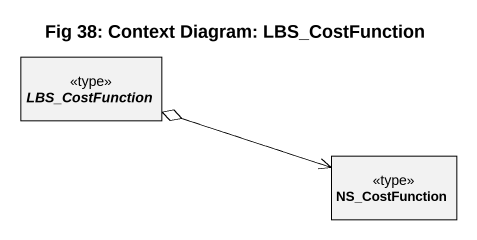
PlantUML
@startuml
title Fig 38: Context Diagram: LBS_CostFunction
hide circle
hide empty members
abstract class LBS_CostFunction <<type>>
class NS_CostFunction <<type>>
LBS_CostFunction o-right-> NS_CostFunction
LBS_CostFunction .right.> NS_CostFunction
@enduml
